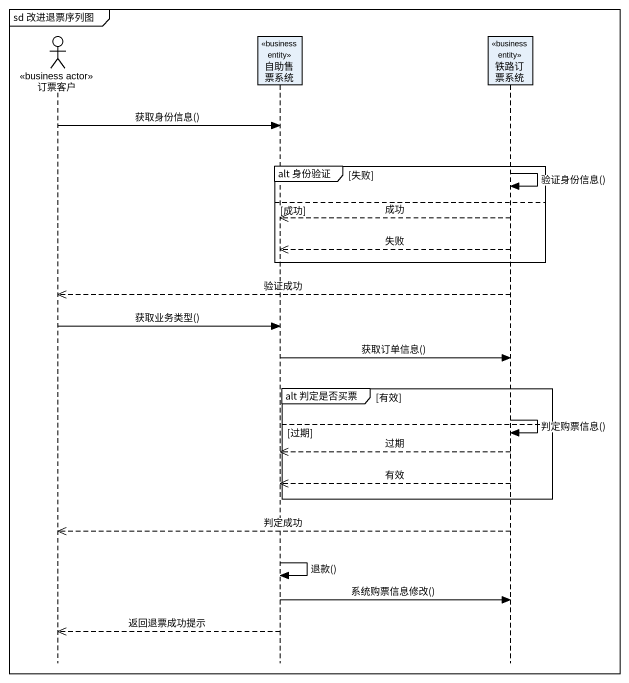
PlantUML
@startuml
mainframe sd 改进退票序列图
hide footbox
actor 订票客户 <<business actor>>
participant 自助售票系统 <<business entity>>
participant 铁路订票系统 <<business entity>>

订票客户 -> 自助售票系统 : 获取身份信息()
group alt 身份验证 [失败]
  铁路订票系统 -> 铁路订票系统 : 验证身份信息()
else 成功
  铁路订票系统 -->> 自助售票系统 : 成功
  铁路订票系统 -->> 自助售票系统 : 失败
end
铁路订票系统 -->> 订票客户 : 验证成功
订票客户 -> 自助售票系统 : 获取业务类型()
自助售票系统 -> 铁路订票系统 : 获取订单信息()
group alt 判定是否买票 [有效]
  铁路订票系统 -> 铁路订票系统 : 判定购票信息()
else 过期
  铁路订票系统 -->> 自助售票系统 : 过期
  铁路订票系统 -->> 自助售票系统 : 有效
end
铁路订票系统 -->> 订票客户 : 判定成功
自助售票系统 -> 自助售票系统 : 退款()
自助售票系统 -> 铁路订票系统 : 系统购票信息修改()
自助售票系统 -->> 订票客户 : 返回退票成功提示
@enduml
